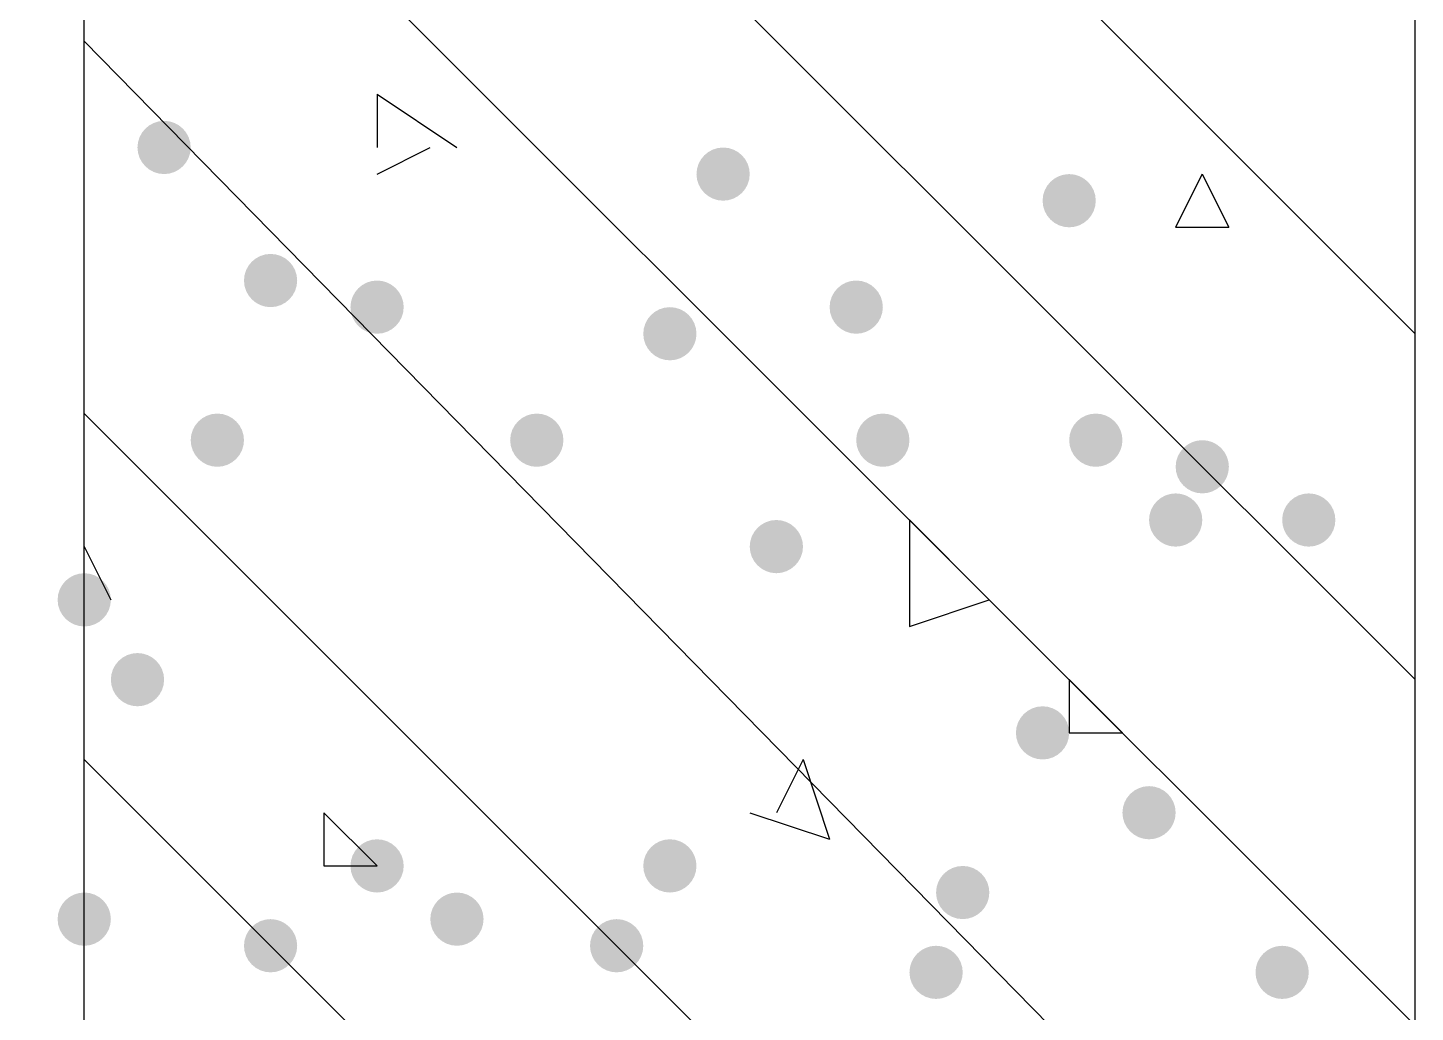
# Model space of a CAD drawing. Header units: inches. Extents: x 11 to 286, y 6 to 196.
# Drawn here: x 161.68 to 163.886, y 107.393 to 108.959 of the extents above; entities that cross this region are included whole.
import ezdxf

# ---------------------------------------------------------------- set-up
doc = ezdxf.new("R2010")
doc.units = ezdxf.units.IN
doc.header["$MEASUREMENT"] = 0
doc.layers.add('PDF_几何图形', color=7, linetype='Continuous')
doc.layers.add('PDF_实体填充', color=7, linetype='Continuous', true_color=0xffffff)

msp = doc.modelspace()

# ---------------------------------------------------------------- hatches: boundary and pattern name
at = {"layer": 'PDF_实体填充', "transparency": 33554559}
h = msp.add_hatch(color=7, dxfattribs=at)
edge = h.paths.add_edge_path(flags=0)
edge.add_spline(control_points=[(161.9391, 108.7684), (161.9391, 108.7452), (161.9201, 108.7261), (161.8968, 108.7261)], knot_values=[0, 0, 0, 0, 1, 1, 1, 1], degree=3, periodic=0)
edge.add_spline(control_points=[(161.8968, 108.7261), (161.8735, 108.7261), (161.8544, 108.7452), (161.8544, 108.7684)], knot_values=[0, 0, 0, 0, 1, 1, 1, 1], degree=3, periodic=0)
edge.add_line((161.8544, 108.7684), (161.8544, 108.7684))
edge.add_spline(control_points=[(161.8544, 108.7684), (161.8544, 108.7917), (161.8735, 108.8108), (161.8968, 108.8108)], knot_values=[0, 0, 0, 0, 1, 1, 1, 1], degree=3, periodic=0)
edge.add_spline(control_points=[(161.8968, 108.8108), (161.9201, 108.8108), (161.9391, 108.7917), (161.9391, 108.7684)], knot_values=[0, 0, 0, 0, 1, 1, 1, 1], degree=3, periodic=0)
edge.add_line((161.9391, 108.7684), (161.9391, 108.7684))
edge.add_line((161.9391, 108.7684), (161.9391, 108.7684))
h = msp.add_hatch(color=7, dxfattribs=at)
edge = h.paths.add_edge_path(flags=0)
edge.add_spline(control_points=[(162.8281, 108.7261), (162.8281, 108.7028), (162.8091, 108.6838), (162.7858, 108.6838)], knot_values=[0, 0, 0, 0, 1, 1, 1, 1], degree=3, periodic=0)
edge.add_spline(control_points=[(162.7858, 108.6838), (162.7625, 108.6838), (162.7434, 108.7028), (162.7434, 108.7261)], knot_values=[0, 0, 0, 0, 1, 1, 1, 1], degree=3, periodic=0)
edge.add_line((162.7434, 108.7261), (162.7434, 108.7261))
edge.add_spline(control_points=[(162.7434, 108.7261), (162.7434, 108.7494), (162.7625, 108.7684), (162.7858, 108.7684)], knot_values=[0, 0, 0, 0, 1, 1, 1, 1], degree=3, periodic=0)
edge.add_spline(control_points=[(162.7858, 108.7684), (162.8091, 108.7684), (162.8281, 108.7494), (162.8281, 108.7261)], knot_values=[0, 0, 0, 0, 1, 1, 1, 1], degree=3, periodic=0)
edge.add_line((162.8281, 108.7261), (162.8281, 108.7261))
edge.add_line((162.8281, 108.7261), (162.8281, 108.7261))
h = msp.add_hatch(color=7, dxfattribs=at)
edge = h.paths.add_edge_path(flags=0)
edge.add_spline(control_points=[(163.3784, 108.6838), (163.3784, 108.6605), (163.3594, 108.6414), (163.3361, 108.6414)], knot_values=[0, 0, 0, 0, 1, 1, 1, 1], degree=3, periodic=0)
edge.add_spline(control_points=[(163.3361, 108.6414), (163.3128, 108.6414), (163.2938, 108.6605), (163.2938, 108.6838)], knot_values=[0, 0, 0, 0, 1, 1, 1, 1], degree=3, periodic=0)
edge.add_line((163.2938, 108.6838), (163.2938, 108.6838))
edge.add_spline(control_points=[(163.2938, 108.6838), (163.2938, 108.7071), (163.3128, 108.7261), (163.3361, 108.7261)], knot_values=[0, 0, 0, 0, 1, 1, 1, 1], degree=3, periodic=0)
edge.add_spline(control_points=[(163.3361, 108.7261), (163.3594, 108.7261), (163.3784, 108.7071), (163.3784, 108.6838)], knot_values=[0, 0, 0, 0, 1, 1, 1, 1], degree=3, periodic=0)
edge.add_line((163.3784, 108.6838), (163.3784, 108.6838))
edge.add_line((163.3784, 108.6838), (163.3784, 108.6838))
h = msp.add_hatch(color=7, dxfattribs=at)
edge = h.paths.add_edge_path(flags=0)
edge.add_spline(control_points=[(163.3784, 108.6838), (163.3784, 108.6605), (163.3594, 108.6414), (163.3361, 108.6414)], knot_values=[0, 0, 0, 0, 1, 1, 1, 1], degree=3, periodic=0)
edge.add_spline(control_points=[(163.3361, 108.6414), (163.3128, 108.6414), (163.2938, 108.6605), (163.2938, 108.6838)], knot_values=[0, 0, 0, 0, 1, 1, 1, 1], degree=3, periodic=0)
edge.add_line((163.2938, 108.6838), (163.2938, 108.6838))
edge.add_spline(control_points=[(163.2938, 108.6838), (163.2938, 108.7071), (163.3128, 108.7261), (163.3361, 108.7261)], knot_values=[0, 0, 0, 0, 1, 1, 1, 1], degree=3, periodic=0)
edge.add_spline(control_points=[(163.3361, 108.7261), (163.3594, 108.7261), (163.3784, 108.7071), (163.3784, 108.6838)], knot_values=[0, 0, 0, 0, 1, 1, 1, 1], degree=3, periodic=0)
edge.add_line((163.3784, 108.6838), (163.3784, 108.6838))
edge.add_line((163.3784, 108.6838), (163.3784, 108.6838))
h = msp.add_hatch(color=7, dxfattribs=at)
edge = h.paths.add_edge_path(flags=0)
edge.add_spline(control_points=[(162.1084, 108.5568), (162.1084, 108.5335), (162.0894, 108.5144), (162.0661, 108.5144)], knot_values=[0, 0, 0, 0, 1, 1, 1, 1], degree=3, periodic=0)
edge.add_spline(control_points=[(162.0661, 108.5144), (162.0428, 108.5144), (162.0238, 108.5335), (162.0238, 108.5568)], knot_values=[0, 0, 0, 0, 1, 1, 1, 1], degree=3, periodic=0)
edge.add_line((162.0238, 108.5568), (162.0238, 108.5568))
edge.add_spline(control_points=[(162.0238, 108.5568), (162.0238, 108.5801), (162.0428, 108.5991), (162.0661, 108.5991)], knot_values=[0, 0, 0, 0, 1, 1, 1, 1], degree=3, periodic=0)
edge.add_spline(control_points=[(162.0661, 108.5991), (162.0894, 108.5991), (162.1084, 108.5801), (162.1084, 108.5568)], knot_values=[0, 0, 0, 0, 1, 1, 1, 1], degree=3, periodic=0)
edge.add_line((162.1084, 108.5568), (162.1084, 108.5568))
edge.add_line((162.1084, 108.5568), (162.1084, 108.5568))
h = msp.add_hatch(color=7, dxfattribs=at)
edge = h.paths.add_edge_path(flags=0)
edge.add_spline(control_points=[(162.2778, 108.5144), (162.2778, 108.4912), (162.2587, 108.4721), (162.2354, 108.4721)], knot_values=[0, 0, 0, 0, 1, 1, 1, 1], degree=3, periodic=0)
edge.add_spline(control_points=[(162.2354, 108.4721), (162.2122, 108.4721), (162.1931, 108.4912), (162.1931, 108.5144)], knot_values=[0, 0, 0, 0, 1, 1, 1, 1], degree=3, periodic=0)
edge.add_line((162.1931, 108.5144), (162.1931, 108.5144))
edge.add_spline(control_points=[(162.1931, 108.5144), (162.1931, 108.5377), (162.2122, 108.5568), (162.2354, 108.5568)], knot_values=[0, 0, 0, 0, 1, 1, 1, 1], degree=3, periodic=0)
edge.add_spline(control_points=[(162.2354, 108.5568), (162.2587, 108.5568), (162.2778, 108.5377), (162.2778, 108.5144)], knot_values=[0, 0, 0, 0, 1, 1, 1, 1], degree=3, periodic=0)
edge.add_line((162.2778, 108.5144), (162.2778, 108.5144))
edge.add_line((162.2778, 108.5144), (162.2778, 108.5144))
h = msp.add_hatch(color=7, dxfattribs=at)
edge = h.paths.add_edge_path(flags=0)
edge.add_spline(control_points=[(163.0398, 108.5144), (163.0398, 108.4912), (163.0207, 108.4721), (162.9974, 108.4721)], knot_values=[0, 0, 0, 0, 1, 1, 1, 1], degree=3, periodic=0)
edge.add_spline(control_points=[(162.9974, 108.4721), (162.9742, 108.4721), (162.9551, 108.4912), (162.9551, 108.5144)], knot_values=[0, 0, 0, 0, 1, 1, 1, 1], degree=3, periodic=0)
edge.add_line((162.9551, 108.5144), (162.9551, 108.5144))
edge.add_spline(control_points=[(162.9551, 108.5144), (162.9551, 108.5377), (162.9742, 108.5568), (162.9974, 108.5568)], knot_values=[0, 0, 0, 0, 1, 1, 1, 1], degree=3, periodic=0)
edge.add_spline(control_points=[(162.9974, 108.5568), (163.0207, 108.5568), (163.0398, 108.5377), (163.0398, 108.5144)], knot_values=[0, 0, 0, 0, 1, 1, 1, 1], degree=3, periodic=0)
edge.add_line((163.0398, 108.5144), (163.0398, 108.5144))
edge.add_line((163.0398, 108.5144), (163.0398, 108.5144))
h = msp.add_hatch(color=7, dxfattribs=at)
edge = h.paths.add_edge_path(flags=0)
edge.add_spline(control_points=[(162.7434, 108.4721), (162.7434, 108.4488), (162.7244, 108.4298), (162.7011, 108.4298)], knot_values=[0, 0, 0, 0, 1, 1, 1, 1], degree=3, periodic=0)
edge.add_spline(control_points=[(162.7011, 108.4298), (162.6778, 108.4298), (162.6588, 108.4488), (162.6588, 108.4721)], knot_values=[0, 0, 0, 0, 1, 1, 1, 1], degree=3, periodic=0)
edge.add_line((162.6588, 108.4721), (162.6588, 108.4721))
edge.add_spline(control_points=[(162.6588, 108.4721), (162.6588, 108.4954), (162.6778, 108.5144), (162.7011, 108.5144)], knot_values=[0, 0, 0, 0, 1, 1, 1, 1], degree=3, periodic=0)
edge.add_spline(control_points=[(162.7011, 108.5144), (162.7244, 108.5144), (162.7434, 108.4954), (162.7434, 108.4721)], knot_values=[0, 0, 0, 0, 1, 1, 1, 1], degree=3, periodic=0)
edge.add_line((162.7434, 108.4721), (162.7434, 108.4721))
edge.add_line((162.7434, 108.4721), (162.7434, 108.4721))
h = msp.add_hatch(color=7, dxfattribs=at)
edge = h.paths.add_edge_path(flags=0)
edge.add_spline(control_points=[(162.0238, 108.3028), (162.0238, 108.2795), (162.0047, 108.2604), (161.9814, 108.2604)], knot_values=[0, 0, 0, 0, 1, 1, 1, 1], degree=3, periodic=0)
edge.add_spline(control_points=[(161.9814, 108.2604), (161.9582, 108.2604), (161.9391, 108.2795), (161.9391, 108.3028)], knot_values=[0, 0, 0, 0, 1, 1, 1, 1], degree=3, periodic=0)
edge.add_line((161.9391, 108.3028), (161.9391, 108.3028))
edge.add_spline(control_points=[(161.9391, 108.3028), (161.9391, 108.3261), (161.9582, 108.3451), (161.9814, 108.3451)], knot_values=[0, 0, 0, 0, 1, 1, 1, 1], degree=3, periodic=0)
edge.add_spline(control_points=[(161.9814, 108.3451), (162.0047, 108.3451), (162.0238, 108.3261), (162.0238, 108.3028)], knot_values=[0, 0, 0, 0, 1, 1, 1, 1], degree=3, periodic=0)
edge.add_line((162.0238, 108.3028), (162.0238, 108.3028))
edge.add_line((162.0238, 108.3028), (162.0238, 108.3028))
h = msp.add_hatch(color=7, dxfattribs=at)
edge = h.paths.add_edge_path(flags=0)
edge.add_spline(control_points=[(162.5318, 108.3028), (162.5318, 108.2795), (162.5127, 108.2604), (162.4894, 108.2604)], knot_values=[0, 0, 0, 0, 1, 1, 1, 1], degree=3, periodic=0)
edge.add_spline(control_points=[(162.4894, 108.2604), (162.4662, 108.2604), (162.4471, 108.2795), (162.4471, 108.3028)], knot_values=[0, 0, 0, 0, 1, 1, 1, 1], degree=3, periodic=0)
edge.add_line((162.4471, 108.3028), (162.4471, 108.3028))
edge.add_spline(control_points=[(162.4471, 108.3028), (162.4471, 108.3261), (162.4662, 108.3451), (162.4894, 108.3451)], knot_values=[0, 0, 0, 0, 1, 1, 1, 1], degree=3, periodic=0)
edge.add_spline(control_points=[(162.4894, 108.3451), (162.5127, 108.3451), (162.5318, 108.3261), (162.5318, 108.3028)], knot_values=[0, 0, 0, 0, 1, 1, 1, 1], degree=3, periodic=0)
edge.add_line((162.5318, 108.3028), (162.5318, 108.3028))
edge.add_line((162.5318, 108.3028), (162.5318, 108.3028))
h = msp.add_hatch(color=7, dxfattribs=at)
edge = h.paths.add_edge_path(flags=0)
edge.add_spline(control_points=[(163.0821, 108.3028), (163.0821, 108.2795), (163.0631, 108.2604), (163.0398, 108.2604)], knot_values=[0, 0, 0, 0, 1, 1, 1, 1], degree=3, periodic=0)
edge.add_spline(control_points=[(163.0398, 108.2604), (163.0165, 108.2604), (162.9974, 108.2795), (162.9974, 108.3028)], knot_values=[0, 0, 0, 0, 1, 1, 1, 1], degree=3, periodic=0)
edge.add_line((162.9974, 108.3028), (162.9974, 108.3028))
edge.add_spline(control_points=[(162.9974, 108.3028), (162.9974, 108.3261), (163.0165, 108.3451), (163.0398, 108.3451)], knot_values=[0, 0, 0, 0, 1, 1, 1, 1], degree=3, periodic=0)
edge.add_spline(control_points=[(163.0398, 108.3451), (163.0631, 108.3451), (163.0821, 108.3261), (163.0821, 108.3028)], knot_values=[0, 0, 0, 0, 1, 1, 1, 1], degree=3, periodic=0)
edge.add_line((163.0821, 108.3028), (163.0821, 108.3028))
edge.add_line((163.0821, 108.3028), (163.0821, 108.3028))
h = msp.add_hatch(color=7, dxfattribs=at)
edge = h.paths.add_edge_path(flags=0)
edge.add_spline(control_points=[(163.4208, 108.3028), (163.4208, 108.2795), (163.4017, 108.2604), (163.3784, 108.2604)], knot_values=[0, 0, 0, 0, 1, 1, 1, 1], degree=3, periodic=0)
edge.add_spline(control_points=[(163.3784, 108.2604), (163.3552, 108.2604), (163.3361, 108.2795), (163.3361, 108.3028)], knot_values=[0, 0, 0, 0, 1, 1, 1, 1], degree=3, periodic=0)
edge.add_line((163.3361, 108.3028), (163.3361, 108.3028))
edge.add_spline(control_points=[(163.3361, 108.3028), (163.3361, 108.3261), (163.3552, 108.3451), (163.3784, 108.3451)], knot_values=[0, 0, 0, 0, 1, 1, 1, 1], degree=3, periodic=0)
edge.add_spline(control_points=[(163.3784, 108.3451), (163.4017, 108.3451), (163.4208, 108.3261), (163.4208, 108.3028)], knot_values=[0, 0, 0, 0, 1, 1, 1, 1], degree=3, periodic=0)
edge.add_line((163.4208, 108.3028), (163.4208, 108.3028))
edge.add_line((163.4208, 108.3028), (163.4208, 108.3028))
h = msp.add_hatch(color=7, dxfattribs=at)
edge = h.paths.add_edge_path(flags=0)
edge.add_spline(control_points=[(163.5901, 108.2604), (163.5901, 108.2372), (163.5711, 108.2181), (163.5478, 108.2181)], knot_values=[0, 0, 0, 0, 1, 1, 1, 1], degree=3, periodic=0)
edge.add_spline(control_points=[(163.5478, 108.2181), (163.5245, 108.2181), (163.5054, 108.2372), (163.5054, 108.2604)], knot_values=[0, 0, 0, 0, 1, 1, 1, 1], degree=3, periodic=0)
edge.add_line((163.5054, 108.2604), (163.5054, 108.2604))
edge.add_spline(control_points=[(163.5054, 108.2604), (163.5054, 108.2837), (163.5245, 108.3028), (163.5478, 108.3028)], knot_values=[0, 0, 0, 0, 1, 1, 1, 1], degree=3, periodic=0)
edge.add_spline(control_points=[(163.5478, 108.3028), (163.5711, 108.3028), (163.5901, 108.2837), (163.5901, 108.2604)], knot_values=[0, 0, 0, 0, 1, 1, 1, 1], degree=3, periodic=0)
edge.add_line((163.5901, 108.2604), (163.5901, 108.2604))
edge.add_line((163.5901, 108.2604), (163.5901, 108.2604))
h = msp.add_hatch(color=7, dxfattribs=at)
edge = h.paths.add_edge_path(flags=0)
edge.add_spline(control_points=[(163.5478, 108.1758), (163.5478, 108.1525), (163.5287, 108.1334), (163.5054, 108.1334)], knot_values=[0, 0, 0, 0, 1, 1, 1, 1], degree=3, periodic=0)
edge.add_spline(control_points=[(163.5054, 108.1334), (163.4822, 108.1334), (163.4631, 108.1525), (163.4631, 108.1758)], knot_values=[0, 0, 0, 0, 1, 1, 1, 1], degree=3, periodic=0)
edge.add_line((163.4631, 108.1758), (163.4631, 108.1758))
edge.add_spline(control_points=[(163.4631, 108.1758), (163.4631, 108.1991), (163.4822, 108.2181), (163.5054, 108.2181)], knot_values=[0, 0, 0, 0, 1, 1, 1, 1], degree=3, periodic=0)
edge.add_spline(control_points=[(163.5054, 108.2181), (163.5287, 108.2181), (163.5478, 108.1991), (163.5478, 108.1758)], knot_values=[0, 0, 0, 0, 1, 1, 1, 1], degree=3, periodic=0)
edge.add_line((163.5478, 108.1758), (163.5478, 108.1758))
edge.add_line((163.5478, 108.1758), (163.5478, 108.1758))
h = msp.add_hatch(color=7, dxfattribs=at)
edge = h.paths.add_edge_path(flags=0)
edge.add_spline(control_points=[(163.7594, 108.1758), (163.7594, 108.1525), (163.7404, 108.1334), (163.7171, 108.1334)], knot_values=[0, 0, 0, 0, 1, 1, 1, 1], degree=3, periodic=0)
edge.add_spline(control_points=[(163.7171, 108.1334), (163.6938, 108.1334), (163.6748, 108.1525), (163.6748, 108.1758)], knot_values=[0, 0, 0, 0, 1, 1, 1, 1], degree=3, periodic=0)
edge.add_line((163.6748, 108.1758), (163.6748, 108.1758))
edge.add_spline(control_points=[(163.6748, 108.1758), (163.6748, 108.1991), (163.6938, 108.2181), (163.7171, 108.2181)], knot_values=[0, 0, 0, 0, 1, 1, 1, 1], degree=3, periodic=0)
edge.add_spline(control_points=[(163.7171, 108.2181), (163.7404, 108.2181), (163.7594, 108.1991), (163.7594, 108.1758)], knot_values=[0, 0, 0, 0, 1, 1, 1, 1], degree=3, periodic=0)
edge.add_line((163.7594, 108.1758), (163.7594, 108.1758))
edge.add_line((163.7594, 108.1758), (163.7594, 108.1758))
h = msp.add_hatch(color=7, dxfattribs=at)
edge = h.paths.add_edge_path(flags=0)
edge.add_spline(control_points=[(162.9128, 108.1334), (162.9128, 108.1102), (162.8937, 108.0911), (162.8704, 108.0911)], knot_values=[0, 0, 0, 0, 1, 1, 1, 1], degree=3, periodic=0)
edge.add_spline(control_points=[(162.8704, 108.0911), (162.8472, 108.0911), (162.8281, 108.1102), (162.8281, 108.1334)], knot_values=[0, 0, 0, 0, 1, 1, 1, 1], degree=3, periodic=0)
edge.add_line((162.8281, 108.1334), (162.8281, 108.1334))
edge.add_spline(control_points=[(162.8281, 108.1334), (162.8281, 108.1567), (162.8472, 108.1758), (162.8704, 108.1758)], knot_values=[0, 0, 0, 0, 1, 1, 1, 1], degree=3, periodic=0)
edge.add_spline(control_points=[(162.8704, 108.1758), (162.8937, 108.1758), (162.9128, 108.1567), (162.9128, 108.1334)], knot_values=[0, 0, 0, 0, 1, 1, 1, 1], degree=3, periodic=0)
edge.add_line((162.9128, 108.1334), (162.9128, 108.1334))
edge.add_line((162.9128, 108.1334), (162.9128, 108.1334))
h = msp.add_hatch(color=7, dxfattribs=at)
edge = h.paths.add_edge_path(flags=0)
edge.add_spline(control_points=[(161.8121, 108.0488), (161.8121, 108.0255), (161.7931, 108.0064), (161.7698, 108.0064)], knot_values=[0, 0, 0, 0, 1, 1, 1, 1], degree=3, periodic=0)
edge.add_spline(control_points=[(161.7698, 108.0064), (161.7465, 108.0064), (161.7274, 108.0255), (161.7274, 108.0488)], knot_values=[0, 0, 0, 0, 1, 1, 1, 1], degree=3, periodic=0)
edge.add_line((161.7274, 108.0488), (161.7274, 108.0488))
edge.add_spline(control_points=[(161.7274, 108.0488), (161.7274, 108.0721), (161.7465, 108.0911), (161.7698, 108.0911)], knot_values=[0, 0, 0, 0, 1, 1, 1, 1], degree=3, periodic=0)
edge.add_spline(control_points=[(161.7698, 108.0911), (161.7931, 108.0911), (161.8121, 108.0721), (161.8121, 108.0488)], knot_values=[0, 0, 0, 0, 1, 1, 1, 1], degree=3, periodic=0)
edge.add_line((161.8121, 108.0488), (161.8121, 108.0488))
edge.add_line((161.8121, 108.0488), (161.8121, 108.0488))
h = msp.add_hatch(color=7, dxfattribs=at)
edge = h.paths.add_edge_path(flags=0)
edge.add_spline(control_points=[(161.8968, 107.9218), (161.8968, 107.8985), (161.8777, 107.8794), (161.8544, 107.8794)], knot_values=[0, 0, 0, 0, 1, 1, 1, 1], degree=3, periodic=0)
edge.add_spline(control_points=[(161.8544, 107.8794), (161.8312, 107.8794), (161.8121, 107.8985), (161.8121, 107.9218)], knot_values=[0, 0, 0, 0, 1, 1, 1, 1], degree=3, periodic=0)
edge.add_line((161.8121, 107.9218), (161.8121, 107.9218))
edge.add_spline(control_points=[(161.8121, 107.9218), (161.8121, 107.9451), (161.8312, 107.9641), (161.8544, 107.9641)], knot_values=[0, 0, 0, 0, 1, 1, 1, 1], degree=3, periodic=0)
edge.add_spline(control_points=[(161.8544, 107.9641), (161.8777, 107.9641), (161.8968, 107.9451), (161.8968, 107.9218)], knot_values=[0, 0, 0, 0, 1, 1, 1, 1], degree=3, periodic=0)
edge.add_line((161.8968, 107.9218), (161.8968, 107.9218))
edge.add_line((161.8968, 107.9218), (161.8968, 107.9218))
h = msp.add_hatch(color=7, dxfattribs=at)
edge = h.paths.add_edge_path(flags=0)
edge.add_spline(control_points=[(163.3361, 107.8371), (163.3361, 107.8138), (163.3171, 107.7948), (163.2938, 107.7948)], knot_values=[0, 0, 0, 0, 1, 1, 1, 1], degree=3, periodic=0)
edge.add_spline(control_points=[(163.2938, 107.7948), (163.2705, 107.7948), (163.2514, 107.8138), (163.2514, 107.8371)], knot_values=[0, 0, 0, 0, 1, 1, 1, 1], degree=3, periodic=0)
edge.add_line((163.2514, 107.8371), (163.2514, 107.8371))
edge.add_spline(control_points=[(163.2514, 107.8371), (163.2514, 107.8604), (163.2705, 107.8794), (163.2938, 107.8794)], knot_values=[0, 0, 0, 0, 1, 1, 1, 1], degree=3, periodic=0)
edge.add_spline(control_points=[(163.2938, 107.8794), (163.3171, 107.8794), (163.3361, 107.8604), (163.3361, 107.8371)], knot_values=[0, 0, 0, 0, 1, 1, 1, 1], degree=3, periodic=0)
edge.add_line((163.3361, 107.8371), (163.3361, 107.8371))
edge.add_line((163.3361, 107.8371), (163.3361, 107.8371))
h = msp.add_hatch(color=7, dxfattribs=at)
edge = h.paths.add_edge_path(flags=0)
edge.add_spline(control_points=[(163.5054, 107.7101), (163.5054, 107.6868), (163.4864, 107.6678), (163.4631, 107.6678)], knot_values=[0, 0, 0, 0, 1, 1, 1, 1], degree=3, periodic=0)
edge.add_spline(control_points=[(163.4631, 107.6678), (163.4398, 107.6678), (163.4208, 107.6868), (163.4208, 107.7101)], knot_values=[0, 0, 0, 0, 1, 1, 1, 1], degree=3, periodic=0)
edge.add_line((163.4208, 107.7101), (163.4208, 107.7101))
edge.add_spline(control_points=[(163.4208, 107.7101), (163.4208, 107.7334), (163.4398, 107.7524), (163.4631, 107.7524)], knot_values=[0, 0, 0, 0, 1, 1, 1, 1], degree=3, periodic=0)
edge.add_spline(control_points=[(163.4631, 107.7524), (163.4864, 107.7524), (163.5054, 107.7334), (163.5054, 107.7101)], knot_values=[0, 0, 0, 0, 1, 1, 1, 1], degree=3, periodic=0)
edge.add_line((163.5054, 107.7101), (163.5054, 107.7101))
edge.add_line((163.5054, 107.7101), (163.5054, 107.7101))
h = msp.add_hatch(color=7, dxfattribs=at)
edge = h.paths.add_edge_path(flags=0)
edge.add_spline(control_points=[(162.2778, 107.6254), (162.2778, 107.6022), (162.2587, 107.5831), (162.2354, 107.5831)], knot_values=[0, 0, 0, 0, 1, 1, 1, 1], degree=3, periodic=0)
edge.add_spline(control_points=[(162.2354, 107.5831), (162.2122, 107.5831), (162.1931, 107.6022), (162.1931, 107.6254)], knot_values=[0, 0, 0, 0, 1, 1, 1, 1], degree=3, periodic=0)
edge.add_line((162.1931, 107.6254), (162.1931, 107.6254))
edge.add_spline(control_points=[(162.1931, 107.6254), (162.1931, 107.6487), (162.2122, 107.6678), (162.2354, 107.6678)], knot_values=[0, 0, 0, 0, 1, 1, 1, 1], degree=3, periodic=0)
edge.add_spline(control_points=[(162.2354, 107.6678), (162.2587, 107.6678), (162.2778, 107.6487), (162.2778, 107.6254)], knot_values=[0, 0, 0, 0, 1, 1, 1, 1], degree=3, periodic=0)
edge.add_line((162.2778, 107.6254), (162.2778, 107.6254))
edge.add_line((162.2778, 107.6254), (162.2778, 107.6254))
h = msp.add_hatch(color=7, dxfattribs=at)
edge = h.paths.add_edge_path(flags=0)
edge.add_spline(control_points=[(162.7434, 107.6254), (162.7434, 107.6022), (162.7244, 107.5831), (162.7011, 107.5831)], knot_values=[0, 0, 0, 0, 1, 1, 1, 1], degree=3, periodic=0)
edge.add_spline(control_points=[(162.7011, 107.5831), (162.6778, 107.5831), (162.6588, 107.6022), (162.6588, 107.6254)], knot_values=[0, 0, 0, 0, 1, 1, 1, 1], degree=3, periodic=0)
edge.add_line((162.6588, 107.6254), (162.6588, 107.6254))
edge.add_spline(control_points=[(162.6588, 107.6254), (162.6588, 107.6487), (162.6778, 107.6678), (162.7011, 107.6678)], knot_values=[0, 0, 0, 0, 1, 1, 1, 1], degree=3, periodic=0)
edge.add_spline(control_points=[(162.7011, 107.6678), (162.7244, 107.6678), (162.7434, 107.6487), (162.7434, 107.6254)], knot_values=[0, 0, 0, 0, 1, 1, 1, 1], degree=3, periodic=0)
edge.add_line((162.7434, 107.6254), (162.7434, 107.6254))
edge.add_line((162.7434, 107.6254), (162.7434, 107.6254))
h = msp.add_hatch(color=7, dxfattribs=at)
edge = h.paths.add_edge_path(flags=0)
edge.add_spline(control_points=[(163.2091, 107.5831), (163.2091, 107.5598), (163.1901, 107.5408), (163.1668, 107.5408)], knot_values=[0, 0, 0, 0, 1, 1, 1, 1], degree=3, periodic=0)
edge.add_spline(control_points=[(163.1668, 107.5408), (163.1435, 107.5408), (163.1244, 107.5598), (163.1244, 107.5831)], knot_values=[0, 0, 0, 0, 1, 1, 1, 1], degree=3, periodic=0)
edge.add_line((163.1244, 107.5831), (163.1244, 107.5831))
edge.add_spline(control_points=[(163.1244, 107.5831), (163.1244, 107.6064), (163.1435, 107.6254), (163.1668, 107.6254)], knot_values=[0, 0, 0, 0, 1, 1, 1, 1], degree=3, periodic=0)
edge.add_spline(control_points=[(163.1668, 107.6254), (163.1901, 107.6254), (163.2091, 107.6064), (163.2091, 107.5831)], knot_values=[0, 0, 0, 0, 1, 1, 1, 1], degree=3, periodic=0)
edge.add_line((163.2091, 107.5831), (163.2091, 107.5831))
edge.add_line((163.2091, 107.5831), (163.2091, 107.5831))
h = msp.add_hatch(color=7, dxfattribs=at)
edge = h.paths.add_edge_path(flags=0)
edge.add_spline(control_points=[(161.8121, 107.5408), (161.8121, 107.5175), (161.7931, 107.4984), (161.7698, 107.4984)], knot_values=[0, 0, 0, 0, 1, 1, 1, 1], degree=3, periodic=0)
edge.add_spline(control_points=[(161.7698, 107.4984), (161.7465, 107.4984), (161.7274, 107.5175), (161.7274, 107.5408)], knot_values=[0, 0, 0, 0, 1, 1, 1, 1], degree=3, periodic=0)
edge.add_line((161.7274, 107.5408), (161.7274, 107.5408))
edge.add_spline(control_points=[(161.7274, 107.5408), (161.7274, 107.5641), (161.7465, 107.5831), (161.7698, 107.5831)], knot_values=[0, 0, 0, 0, 1, 1, 1, 1], degree=3, periodic=0)
edge.add_spline(control_points=[(161.7698, 107.5831), (161.7931, 107.5831), (161.8121, 107.5641), (161.8121, 107.5408)], knot_values=[0, 0, 0, 0, 1, 1, 1, 1], degree=3, periodic=0)
edge.add_line((161.8121, 107.5408), (161.8121, 107.5408))
edge.add_line((161.8121, 107.5408), (161.8121, 107.5408))
h = msp.add_hatch(color=7, dxfattribs=at)
edge = h.paths.add_edge_path(flags=0)
edge.add_spline(control_points=[(162.4048, 107.5408), (162.4048, 107.5175), (162.3857, 107.4984), (162.3624, 107.4984)], knot_values=[0, 0, 0, 0, 1, 1, 1, 1], degree=3, periodic=0)
edge.add_spline(control_points=[(162.3624, 107.4984), (162.3392, 107.4984), (162.3201, 107.5175), (162.3201, 107.5408)], knot_values=[0, 0, 0, 0, 1, 1, 1, 1], degree=3, periodic=0)
edge.add_line((162.3201, 107.5408), (162.3201, 107.5408))
edge.add_spline(control_points=[(162.3201, 107.5408), (162.3201, 107.5641), (162.3392, 107.5831), (162.3624, 107.5831)], knot_values=[0, 0, 0, 0, 1, 1, 1, 1], degree=3, periodic=0)
edge.add_spline(control_points=[(162.3624, 107.5831), (162.3857, 107.5831), (162.4048, 107.5641), (162.4048, 107.5408)], knot_values=[0, 0, 0, 0, 1, 1, 1, 1], degree=3, periodic=0)
edge.add_line((162.4048, 107.5408), (162.4048, 107.5408))
edge.add_line((162.4048, 107.5408), (162.4048, 107.5408))
h = msp.add_hatch(color=7, dxfattribs=at)
edge = h.paths.add_edge_path(flags=0)
edge.add_spline(control_points=[(162.1084, 107.4984), (162.1084, 107.4752), (162.0894, 107.4561), (162.0661, 107.4561)], knot_values=[0, 0, 0, 0, 1, 1, 1, 1], degree=3, periodic=0)
edge.add_spline(control_points=[(162.0661, 107.4561), (162.0428, 107.4561), (162.0238, 107.4752), (162.0238, 107.4984)], knot_values=[0, 0, 0, 0, 1, 1, 1, 1], degree=3, periodic=0)
edge.add_line((162.0238, 107.4984), (162.0238, 107.4984))
edge.add_spline(control_points=[(162.0238, 107.4984), (162.0238, 107.5217), (162.0428, 107.5408), (162.0661, 107.5408)], knot_values=[0, 0, 0, 0, 1, 1, 1, 1], degree=3, periodic=0)
edge.add_spline(control_points=[(162.0661, 107.5408), (162.0894, 107.5408), (162.1084, 107.5217), (162.1084, 107.4984)], knot_values=[0, 0, 0, 0, 1, 1, 1, 1], degree=3, periodic=0)
edge.add_line((162.1084, 107.4984), (162.1084, 107.4984))
edge.add_line((162.1084, 107.4984), (162.1084, 107.4984))
h = msp.add_hatch(color=7, dxfattribs=at)
edge = h.paths.add_edge_path(flags=0)
edge.add_spline(control_points=[(162.6588, 107.4984), (162.6588, 107.4752), (162.6397, 107.4561), (162.6164, 107.4561)], knot_values=[0, 0, 0, 0, 1, 1, 1, 1], degree=3, periodic=0)
edge.add_spline(control_points=[(162.6164, 107.4561), (162.5932, 107.4561), (162.5741, 107.4752), (162.5741, 107.4984)], knot_values=[0, 0, 0, 0, 1, 1, 1, 1], degree=3, periodic=0)
edge.add_line((162.5741, 107.4984), (162.5741, 107.4984))
edge.add_spline(control_points=[(162.5741, 107.4984), (162.5741, 107.5217), (162.5932, 107.5408), (162.6164, 107.5408)], knot_values=[0, 0, 0, 0, 1, 1, 1, 1], degree=3, periodic=0)
edge.add_spline(control_points=[(162.6164, 107.5408), (162.6397, 107.5408), (162.6588, 107.5217), (162.6588, 107.4984)], knot_values=[0, 0, 0, 0, 1, 1, 1, 1], degree=3, periodic=0)
edge.add_line((162.6588, 107.4984), (162.6588, 107.4984))
edge.add_line((162.6588, 107.4984), (162.6588, 107.4984))
h = msp.add_hatch(color=7, dxfattribs=at)
edge = h.paths.add_edge_path(flags=0)
edge.add_spline(control_points=[(163.1668, 107.4561), (163.1668, 107.4328), (163.1477, 107.4138), (163.1244, 107.4138)], knot_values=[0, 0, 0, 0, 1, 1, 1, 1], degree=3, periodic=0)
edge.add_spline(control_points=[(163.1244, 107.4138), (163.1012, 107.4138), (163.0821, 107.4328), (163.0821, 107.4561)], knot_values=[0, 0, 0, 0, 1, 1, 1, 1], degree=3, periodic=0)
edge.add_line((163.0821, 107.4561), (163.0821, 107.4561))
edge.add_spline(control_points=[(163.0821, 107.4561), (163.0821, 107.4794), (163.1012, 107.4984), (163.1244, 107.4984)], knot_values=[0, 0, 0, 0, 1, 1, 1, 1], degree=3, periodic=0)
edge.add_spline(control_points=[(163.1244, 107.4984), (163.1477, 107.4984), (163.1668, 107.4794), (163.1668, 107.4561)], knot_values=[0, 0, 0, 0, 1, 1, 1, 1], degree=3, periodic=0)
edge.add_line((163.1668, 107.4561), (163.1668, 107.4561))
edge.add_line((163.1668, 107.4561), (163.1668, 107.4561))
h = msp.add_hatch(color=7, dxfattribs=at)
edge = h.paths.add_edge_path(flags=0)
edge.add_spline(control_points=[(163.7171, 107.4561), (163.7171, 107.4328), (163.6981, 107.4138), (163.6748, 107.4138)], knot_values=[0, 0, 0, 0, 1, 1, 1, 1], degree=3, periodic=0)
edge.add_spline(control_points=[(163.6748, 107.4138), (163.6515, 107.4138), (163.6324, 107.4328), (163.6324, 107.4561)], knot_values=[0, 0, 0, 0, 1, 1, 1, 1], degree=3, periodic=0)
edge.add_line((163.6324, 107.4561), (163.6324, 107.4561))
edge.add_spline(control_points=[(163.6324, 107.4561), (163.6324, 107.4794), (163.6515, 107.4984), (163.6748, 107.4984)], knot_values=[0, 0, 0, 0, 1, 1, 1, 1], degree=3, periodic=0)
edge.add_spline(control_points=[(163.6748, 107.4984), (163.6981, 107.4984), (163.7171, 107.4794), (163.7171, 107.4561)], knot_values=[0, 0, 0, 0, 1, 1, 1, 1], degree=3, periodic=0)
edge.add_line((163.7171, 107.4561), (163.7171, 107.4561))
edge.add_line((163.7171, 107.4561), (163.7171, 107.4561))

# ---------------------------------------------------------------- linework, layer by layer
at = {"layer": 'PDF_几何图形'}
for p, q in [((163.8864, 104.0271), (163.8864, 150.5514)), ((159.8224, 111.9858), (163.8864, 107.9218)), ((160.3728, 111.9858), (163.8864, 108.4721)), ((161.7698, 104.0271), (161.7698, 109.8691)), ((161.7698, 109.4881), (163.8864, 107.3714)), ((161.7698, 108.9378), (163.8864, 106.7788)), ((162.2354, 108.8531), (162.3624, 108.7684)), ((162.2354, 108.8531), (162.2354, 108.7684)), ((162.2354, 108.7261), (162.3201, 108.7684)), ((163.5478, 108.7261), (163.5054, 108.6414)), ((163.5478, 108.7261), (163.5901, 108.6414)), ((163.5054, 108.6414), (163.5901, 108.6414)), ((161.7698, 108.3451), (163.8864, 106.2284)), ((163.0821, 108.1758), (163.2091, 108.0488)), ((163.0821, 108.1758), (163.0821, 108.0064)), ((161.7698, 108.1334), (161.8121, 108.0488)), ((163.0821, 108.0064), (163.2091, 108.0488)), ((163.3361, 107.9218), (163.4208, 107.8371)), ((163.3361, 107.9218), (163.3361, 107.8371)), ((163.3361, 107.8371), (163.4208, 107.8371)), ((161.7698, 107.7948), (163.8864, 105.6781)), ((162.9128, 107.7948), (162.8704, 107.7101)), ((162.9128, 107.7948), (162.9551, 107.6678)), ((162.1508, 107.7101), (162.2354, 107.6254)), ((162.1508, 107.7101), (162.1508, 107.6254)), ((162.8281, 107.7101), (162.9551, 107.6678)), ((162.1508, 107.6254), (162.2354, 107.6254))]:
    msp.add_line(p, q, dxfattribs=at)

doc.saveas('drawing.dxf')
